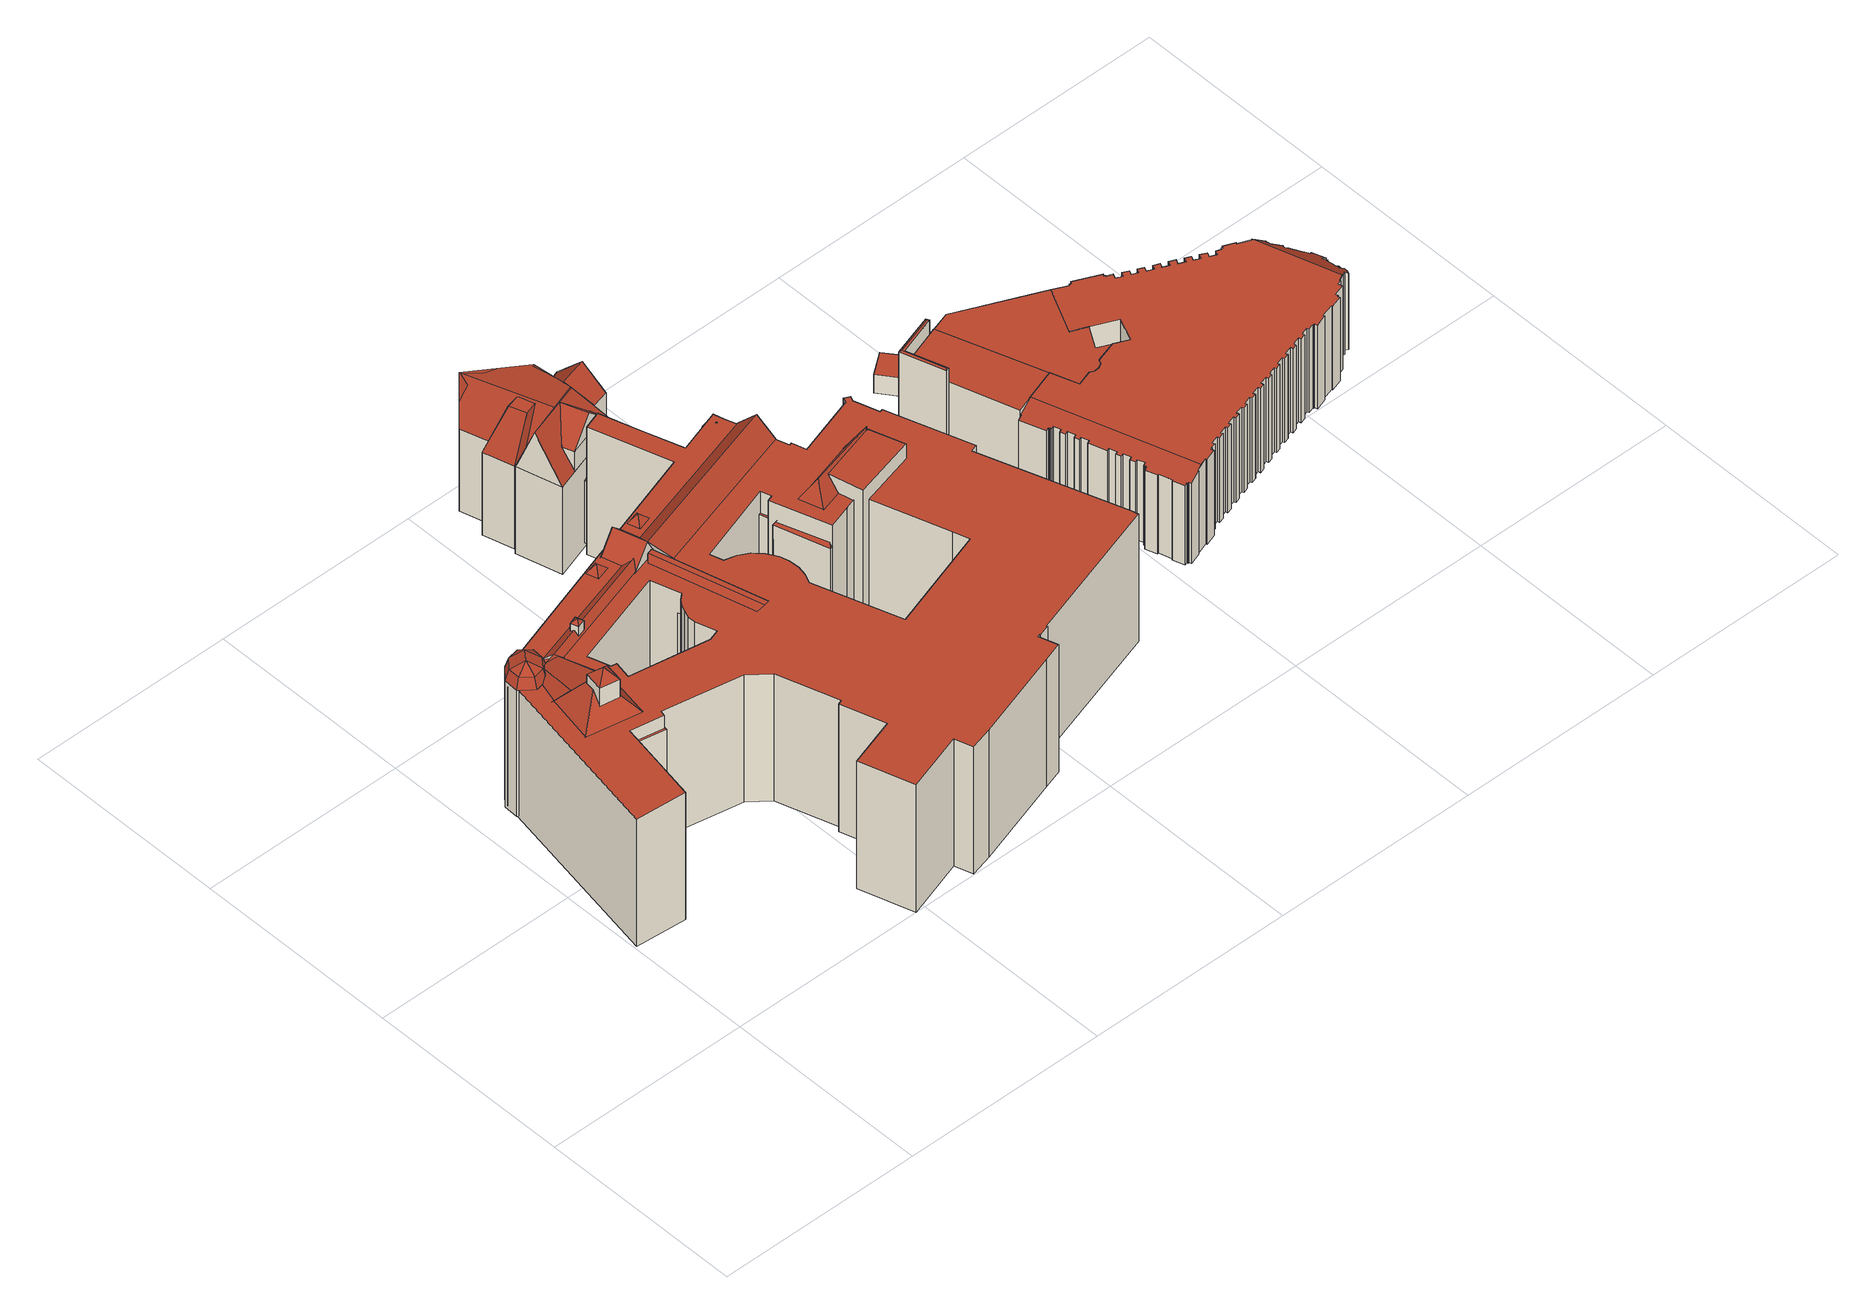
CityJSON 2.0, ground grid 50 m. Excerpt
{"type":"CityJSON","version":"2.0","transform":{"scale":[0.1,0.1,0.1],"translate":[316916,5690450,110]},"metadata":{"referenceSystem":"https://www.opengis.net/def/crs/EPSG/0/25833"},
"CityObjects":{
"building1":{"type":"Building","attributes":{"name":"Neues Rathaus","Gemeindeschluessel":14713000,"Dachneigung":44.1,"Dachorientierung":-106.35,"MittlereTraufHoehe":141.3,"QualitaetDacherkennung":100,"ObjektHoehe":39.41,"BodenHoehe":110.39,"Geometrietyp2DReferenz":"3000","AbsoluteHoehe":149.8,"Dachflaeche":938.77,"function":"31001_3012","roofType":"3100","measuredHeight":39.41,"storeysAboveGround":13},"children":["building1-1","building1-2","building1-3","building1-4","building1-5","building1-6","building1-7","building1-8","building1-9","building1-10","building1-11","building1-12","building1-13","building1-14","building1-15","building1-16"],"geometry":[{"type":"MultiSurface","lod":"2","boundaries":[[[0,1,2,3]],[[1,4,5,2]],[[6,0,3,7]],[[4,1,8]],[[0,6,9]],[[1,0,9,8]],[[6,4,8,9]],[[3,2,5,7]],[[7,5,4,6],[10,11,12,13]],[[10,13,12,11]]],"semantics":{"surfaces":[{"type":"WallSurface"},{"type":"RoofSurface"},{"type":"GroundSurface"},{"type":"ClosureSurface"}],"values":[0,0,0,0,0,1,1,2,0,3]}}]},
"building1-1":{"type":"BuildingPart","attributes":{"Dachneigung":57.99,"Dachorientierung":0,"MittlereTraufHoehe":147.94,"QualitaetDacherkennung":100,"BodenHoehe":147.94,"ObjektTeilHoehe":2.15,"Geometrietyp2DReferenz":"3000","AbsoluteHoehe":150.08,"Dachflaeche":53.9,"roofType":"3500","measuredHeight":2.15,"storeysAboveGround":1},"parents":["building1"],"geometry":[{"type":"MultiSurface","lod":"2","boundaries":[[[14,15,16]],[[15,17,16]],[[16,17,18]],[[16,18,19,20]],[[20,19,21]],[[20,21,22]],[[20,22,23]],[[16,20,23,14]],[[17,15,14,23,22,21,19,18]]],"semantics":{"surfaces":[{"type":"RoofSurface"},{"type":"ClosureSurface"}],"values":[0,0,0,0,0,0,0,0,1]}}]},
"building1-2":{"type":"BuildingPart","attributes":{"Dachneigung":42.32,"Dachorientierung":0,"MittlereTraufHoehe":153.38,"QualitaetDacherkennung":100,"BodenHoehe":148.54,"ObjektTeilHoehe":7.44,"Geometrietyp2DReferenz":"3000","AbsoluteHoehe":155.98,"Dachflaeche":33.67,"roofType":"3500","measuredHeight":7.44,"storeysAboveGround":2},"parents":["building1"],"geometry":[{"type":"MultiSurface","lod":"2","boundaries":[[[24,25,26,27]],[[25,28,29,26]],[[28,30,31,29]],[[30,24,27,31]],[[25,24,32]],[[28,25,32]],[[30,28,32]],[[24,30,32]],[[27,26,29,31]]],"semantics":{"surfaces":[{"type":"WallSurface"},{"type":"RoofSurface"},{"type":"GroundSurface"}],"values":[0,0,0,0,1,1,1,1,2]}}]},
"building1-3":{"type":"BuildingPart","attributes":{"Dachneigung":47.78,"Dachorientierung":0,"MittlereTraufHoehe":148.11,"QualitaetDacherkennung":100,"BodenHoehe":145.58,"ObjektTeilHoehe":3.43,"Geometrietyp2DReferenz":"3000","AbsoluteHoehe":149,"Dachflaeche":5.44,"roofType":"3500","measuredHeight":3.43,"storeysAboveGround":1},"parents":["building1"],"geometry":[{"type":"MultiSurface","lod":"2","boundaries":[[[33,34,35,36]],[[34,37,38,35]],[[37,39,40,38]],[[39,33,36,40]],[[34,33,41]],[[37,34,41]],[[39,37,41]],[[33,39,41]],[[36,35,38,40]]],"semantics":{"surfaces":[{"type":"WallSurface"},{"type":"RoofSurface"},{"type":"GroundSurface"}],"values":[0,0,0,0,1,1,1,1,2]}}]},
"building1-4":{"type":"BuildingPart","attributes":{"Dachneigung":37.83,"Dachorientierung":0,"MittlereTraufHoehe":144.06,"QualitaetDacherkennung":100,"BodenHoehe":110.39,"ObjektTeilHoehe":36.75,"Geometrietyp2DReferenz":"3000","AbsoluteHoehe":147.15,"Dachflaeche":42.41,"roofType":"3500","measuredHeight":36.75,"storeysAboveGround":12},"parents":["building1"],"geometry":[{"type":"MultiSurface","lod":"2","boundaries":[[[42,43,44,45]],[[43,46,47,44]],[[46,48,49,47]],[[48,42,45,49]],[[43,42,50]],[[46,43,50]],[[48,46,50]],[[42,48,50]],[[45,44,47,49]]],"semantics":{"surfaces":[{"type":"WallSurface"},{"type":"RoofSurface"},{"type":"GroundSurface"}],"values":[0,0,0,0,1,1,1,1,2]}}]},
"building1-5":{"type":"BuildingPart","attributes":{"Dachneigung":90,"Dachorientierung":0,"MittlereTraufHoehe":149.22,"QualitaetDacherkennung":100,"BodenHoehe":110.39,"ObjektTeilHoehe":38.82,"Geometrietyp2DReferenz":"3000","AbsoluteHoehe":149.22,"Dachflaeche":136.6,"roofType":"1000","measuredHeight":38.82,"storeysAboveGround":13},"parents":["building1"],"geometry":[{"type":"MultiSurface","lod":"2","boundaries":[[[51,52,53,54]],[[52,55,56,53]],[[55,57,58,56]],[[57,51,54,58]],[[57,55,52,51]],[[54,53,56,58]]],"semantics":{"surfaces":[{"type":"WallSurface"},{"type":"RoofSurface"},{"type":"GroundSurface"}],"values":[0,0,0,0,1,2]}}]},
"building1-6":{"type":"BuildingPart","attributes":{"Dachneigung":90,"Dachorientierung":0,"MittlereTraufHoehe":145.11,"QualitaetDacherkennung":100,"BodenHoehe":110.39,"ObjektTeilHoehe":37.54,"Geometrietyp2DReferenz":"3000","AbsoluteHoehe":147.94,"Dachflaeche":124.08,"roofType":"3500","measuredHeight":37.54,"storeysAboveGround":13},"parents":["building1"],"geometry":[{"type":"MultiSurface","lod":"2","boundaries":[[[59,60,61,62]],[[60,63,64,61]],[[63,65,66,64]],[[65,67,68,66]],[[67,69,70,68]],[[69,71,72,70]],[[71,73,74,72]],[[73,59,62,74]],[[22,67,65,23]],[[23,65,63,14]],[[14,63,60,15]],[[15,60,59,17]],[[17,59,73,18]],[[21,69,67,22]],[[19,71,69,21]],[[18,73,71,19]],[[62,61,64,66,68,70,72,74]],[[22,23,14,15,17,18,19,21]]],"semantics":{"surfaces":[{"type":"WallSurface"},{"type":"RoofSurface"},{"type":"GroundSurface"},{"type":"ClosureSurface"}],"values":[0,0,0,0,0,0,0,0,1,1,1,1,1,1,1,1,2,3]}}]},
"building1-7":{"type":"BuildingPart","attributes":{"Dachneigung":26.27,"Dachorientierung":0,"MittlereTraufHoehe":141.3,"QualitaetDacherkennung":100,"BodenHoehe":110.39,"ObjektTeilHoehe":35.35,"Geometrietyp2DReferenz":"3000","AbsoluteHoehe":145.74,"Dachflaeche":117.38,"roofType":"3500","measuredHeight":35.35,"storeysAboveGround":12},"parents":["building1"],"geometry":[{"type":"MultiSurface","lod":"2","boundaries":[[[75,76,62,77]],[[76,75,78]],[[79,76,78]],[[75,79,78]],[[77,62,80]],[[76,79,80,62]],[[79,75,77,80]]],"semantics":{"surfaces":[{"type":"WallSurface"},{"type":"RoofSurface"},{"type":"GroundSurface"},{"type":"ClosureSurface"}],"values":[0,1,1,1,2,3,3]}}]},
"building1-8":{"type":"BuildingPart","attributes":{"Dachneigung":90,"Dachorientierung":0,"MittlereTraufHoehe":139.41,"QualitaetDacherkennung":100,"BodenHoehe":110.51,"ObjektTeilHoehe":28.91,"Geometrietyp2DReferenz":"3000","AbsoluteHoehe":139.41,"Dachflaeche":73.77,"roofType":"1000","measuredHeight":28.91,"storeysAboveGround":10},"parents":["building1"],"geometry":[{"type":"MultiSurface","lod":"2","boundaries":[[[81,11,10,82]],[[12,83,84,13]],[[83,12,11,81]],[[82,10,13,84]],[[13,10,11,12]],[[83,81,82,84]]],"semantics":{"surfaces":[{"type":"WallSurface"},{"type":"RoofSurface"},{"type":"GroundSurface"},{"type":"ClosureSurface"}],"values":[0,0,1,2,3,3]}}]},
"building1-9":{"type":"BuildingPart","attributes":{"Dachneigung":33.18,"Dachorientierung":75.64,"MittlereTraufHoehe":139.41,"QualitaetDacherkennung":100,"BodenHoehe":110.39,"ObjektTeilHoehe":39.4,"Geometrietyp2DReferenz":"3000","AbsoluteHoehe":149.8,"Dachflaeche":495.11,"roofType":"5000","measuredHeight":39.4,"storeysAboveGround":13},"parents":["building1"],"geometry":[{"type":"MultiSurface","lod":"2","boundaries":[[[85,86,87,88]],[[86,89,90,87]],[[83,85,88,91,84]],[[89,86,92]],[[85,83,93]],[[86,85,93,92]],[[83,81,89,92,93]],[[88,87,90,91]],[[91,90,89,81,82,84]],[[83,84,82,81]]],"semantics":{"surfaces":[{"type":"WallSurface"},{"type":"RoofSurface"},{"type":"GroundSurface"},{"type":"ClosureSurface"}],"values":[0,0,0,1,0,1,1,2,0,3]}}]},
"building1-10":{"type":"BuildingPart","attributes":{"Dachneigung":51.52,"Dachorientierung":-107.02,"MittlereTraufHoehe":141.3,"QualitaetDacherkennung":100,"BodenHoehe":110.39,"ObjektTeilHoehe":36.41,"Geometrietyp2DReferenz":"3000","AbsoluteHoehe":146.8,"Dachflaeche":493.88,"roofType":"3100","measuredHeight":36.41,"storeysAboveGround":12},"parents":["building1"],"geometry":[{"type":"MultiSurface","lod":"2","boundaries":[[[76,94,95,62]],[[94,96,97,95]],[[96,79,80,97]],[[96,94,98]],[[76,79,99]],[[94,76,99,98]],[[79,96,98,99]],[[62,95,97,80]],[[79,76,62,80]]],"semantics":{"surfaces":[{"type":"WallSurface"},{"type":"RoofSurface"},{"type":"GroundSurface"},{"type":"ClosureSurface"}],"values":[0,0,0,0,0,1,1,2,3]}}]},
"building1-11":{"type":"BuildingPart","attributes":{"Dachneigung":51.98,"Dachorientierung":0,"MittlereTraufHoehe":143.22,"QualitaetDacherkennung":100,"BodenHoehe":110.39,"ObjektTeilHoehe":35.03,"Geometrietyp2DReferenz":"3000","AbsoluteHoehe":145.42,"Dachflaeche":31.9,"roofType":"3500","measuredHeight":35.03,"storeysAboveGround":12},"parents":["building1"],"geometry":[{"type":"MultiSurface","lod":"2","boundaries":[[[100,101,102,103]],[[101,104,105,102]],[[104,106,107,105]],[[106,108,109,107]],[[108,110,111,109]],[[110,112,113,111]],[[112,114,115,113]],[[114,116,117,115]],[[116,118,119,117]],[[118,120,121,119]],[[120,122,123,121]],[[122,124,125,123]],[[124,126,127,125]],[[126,128,129,127]],[[128,130,131,129]],[[130,132,133,131]],[[132,134,135,133]],[[134,100,103,135]],[[101,100,136]],[[104,101,136]],[[106,104,136]],[[108,106,136]],[[110,108,136]],[[112,110,136]],[[114,112,136]],[[116,114,136]],[[118,116,136]],[[120,118,136]],[[122,120,136]],[[124,122,136]],[[126,124,136]],[[128,126,136]],[[130,128,136]],[[132,130,136]],[[134,132,136]],[[100,134,136]],[[103,102,105,107,109,111,113,115,117,119,121,123,125,127,129,131,133,135]]],"semantics":{"surfaces":[{"type":"WallSurface"},{"type":"RoofSurface"},{"type":"GroundSurface"}],"values":[0,0,0,0,0,0,0,0,0,0,0,0,0,0,0,0,0,0,1,1,1,1,1,1,1,1,1,1,1,1,1,1,1,1,1,1,2]}}]},
"building1-12":{"type":"BuildingPart","attributes":{"Dachneigung":43.83,"Dachorientierung":-15.46,"MittlereTraufHoehe":144.2,"QualitaetDacherkennung":100,"BodenHoehe":110.39,"ObjektTeilHoehe":39.41,"Geometrietyp2DReferenz":"3000","AbsoluteHoehe":149.8,"Dachflaeche":127.1,"roofType":"3100","measuredHeight":39.41,"storeysAboveGround":13},"parents":["building1"],"geometry":[{"type":"MultiSurface","lod":"2","boundaries":[[[137,138,139,140]],[[138,141,142,139]],[[141,143,95,142]],[[143,137,140,95]],[[141,138,9]],[[137,143,144]],[[138,137,144,9]],[[143,141,9,144]],[[140,139,142,95]]],"semantics":{"surfaces":[{"type":"WallSurface"},{"type":"RoofSurface"},{"type":"GroundSurface"}],"values":[0,0,0,0,0,0,1,1,2]}}]},
"building1-13":{"type":"BuildingPart","attributes":{"Dachneigung":33.5,"Dachorientierung":165.26,"MittlereTraufHoehe":139.41,"QualitaetDacherkennung":100,"BodenHoehe":110.39,"ObjektTeilHoehe":36.41,"Geometrietyp2DReferenz":"3000","AbsoluteHoehe":146.8,"Dachflaeche":446.25,"roofType":"9999","measuredHeight":36.41,"storeysAboveGround":12},"parents":["building1"],"geometry":[{"type":"MultiSurface","lod":"2","boundaries":[[[145,146,97,147]],[[146,148,149,97]],[[148,150,151,149]],[[150,145,147,151]],[[146,145,152,153]],[[148,146,153,154]],[[150,148,154,155]],[[145,150,155,152]],[[154,153,152,155]],[[147,97,149,151]]],"semantics":{"surfaces":[{"type":"WallSurface"},{"type":"RoofSurface"},{"type":"GroundSurface"}],"values":[0,0,0,0,1,0,1,0,1,2]}}]},
"building1-14":{"type":"BuildingPart","attributes":{"Dachneigung":37.83,"Dachorientierung":0,"MittlereTraufHoehe":144.06,"QualitaetDacherkennung":100,"BodenHoehe":110.39,"ObjektTeilHoehe":36.75,"Geometrietyp2DReferenz":"3000","AbsoluteHoehe":147.15,"Dachflaeche":42.41,"roofType":"3500","measuredHeight":36.75,"storeysAboveGround":12},"parents":["building1"],"geometry":[{"type":"MultiSurface","lod":"2","boundaries":[[[156,157,158,159]],[[157,160,161,158]],[[160,162,163,161]],[[162,156,159,163]],[[157,156,164]],[[160,157,164]],[[162,160,164]],[[156,162,164]],[[159,158,161,163]]],"semantics":{"surfaces":[{"type":"WallSurface"},{"type":"RoofSurface"},{"type":"GroundSurface"}],"values":[0,0,0,0,1,1,1,1,2]}}]},
"building1-15":{"type":"BuildingPart","attributes":{"Dachneigung":43.02,"Dachorientierung":0,"MittlereTraufHoehe":141.55,"QualitaetDacherkennung":100,"BodenHoehe":110.39,"ObjektTeilHoehe":42.41,"Geometrietyp2DReferenz":"3000","AbsoluteHoehe":152.81,"Dachflaeche":556.67,"roofType":"3500","measuredHeight":42.41,"storeysAboveGround":14},"parents":["building1"],"geometry":[{"type":"MultiSurface","lod":"2","boundaries":[[[165,166,167,168,169]],[[170,171,172,173,174]],[[171,165,169,172]],[[166,165,175]],[[170,166,175]],[[171,170,175]],[[165,171,175]],[[169,168,173,172]],[[174,167,166,170]],[[174,173,168,167]]],"semantics":{"surfaces":[{"type":"WallSurface"},{"type":"RoofSurface"},{"type":"GroundSurface"},{"type":"ClosureSurface"}],"values":[0,0,0,1,1,1,1,2,0,3]}}]},
"building1-16":{"type":"BuildingPart","attributes":{"Dachneigung":-32.58,"Dachorientierung":-171.4,"MittlereTraufHoehe":141.3,"QualitaetDacherkennung":100,"BodenHoehe":110.39,"ObjektTeilHoehe":37.98,"Geometrietyp2DReferenz":"3000","AbsoluteHoehe":148.37,"Dachflaeche":367.14,"roofType":"9999","measuredHeight":37.98,"storeysAboveGround":13},"parents":["building1"],"geometry":[{"type":"MultiSurface","lod":"2","boundaries":[[[167,75,77,168]],[[79,174,173,80]],[[75,167,176,177]],[[79,75,177,99]],[[174,79,99,178]],[[167,174,178,176]],[[99,177,176,178]],[[168,77,80,173]],[[75,79,80,77]],[[168,173,174,167]]],"semantics":{"surfaces":[{"type":"WallSurface"},{"type":"RoofSurface"},{"type":"GroundSurface"},{"type":"ClosureSurface"}],"values":[0,0,1,1,1,1,1,2,3,3]}}]},
"building2":{"type":"Building","attributes":{"name":"Neues Rathaus","Dachtyp_tdc":"tdcPolyFlatRoof","Gemeindeschluessel":14713000,"Dachneigung":0,"QualitaetDacherkennung":2,"Geometrietyp2DReferenz":"3000","function":"31001_3012","roofType":"1000","measuredHeight":35.13},"geometry":[{"type":"MultiSurface","lod":"2","boundaries":[[[179,180,181,182]],[[180,183,184,181]],[[183,185,186,184]],[[185,187,188,186]],[[187,189,190,188]],[[189,191,192,190]],[[191,193,194,192]],[[193,195,196,194]],[[195,197,198,196]],[[197,199,200,198]],[[199,201,202,200]],[[201,203,204,202]],[[203,205,206,204]],[[205,207,208,206]],[[207,209,210,208]],[[209,211,212,210]],[[211,213,214,212]],[[213,215,216,214]],[[215,217,218,216]],[[217,219,220,218]],[[219,221,222,220]],[[221,223,224,222]],[[223,225,226,224]],[[225,227,228,226]],[[227,229,230,228]],[[229,231,232,230]],[[231,233,234,232]],[[233,235,236,234]],[[235,237,238,236]],[[237,239,240,238]],[[239,241,242,240]],[[241,243,244,242]],[[243,245,246,244]],[[245,247,248,246]],[[247,249,250,248]],[[251,252,253,254]],[[252,255,256,253]],[[255,257,258,256]],[[257,259,260,258]],[[259,261,262,260]],[[261,263,264,262]],[[263,265,266,264]],[[265,267,268,266]],[[269,270,271,272]],[[270,273,274,271]],[[273,275,276,274]],[[275,277,278,276]],[[277,279,280,278]],[[279,281,282,280]],[[281,283,284,282]],[[283,285,286,284]],[[285,287,288,286]],[[287,289,290,288]],[[289,291,292,290]],[[291,293,294,292]],[[293,295,296,294]],[[295,297,298,296]],[[297,299,300,298]],[[299,301,302,300]],[[301,303,304,302]],[[303,305,306,304]],[[305,269,272,306]],[[267,307,308,268]],[[307,309,310,308]],[[309,311,312,310]],[[311,313,314,312]],[[313,251,254,314]],[[249,315,316,250]],[[315,317,318,316]],[[317,319,320,318]],[[319,321,322,320]],[[321,323,324,322]],[[323,325,326,324]],[[325,327,328,326]],[[327,329,330,328]],[[329,331,332,330]],[[331,333,334,332]],[[333,335,336,334]],[[335,337,338,336]],[[337,179,182,338]],[[337,335,333,331,329,327,325,323,321,319,317,315,249,247,245,243,241,239,237,235,233,231,229,227,225,223,221,219,217,215,213,211,209,207,205,203,201,199,197,195,193,191,189,187,185,183,180,179],[269,305,303,301,299,297,295,293,291,289,287,285,283,281,279,277,275,273,270],[251,313,311,309,307,267,265,263,261,259,257,255,252]],[[182,181,184,186,188,190,192,194,196,198,200,202,204,206,208,210,212,214,216,218,220,222,224,226,228,230,232,234,236,238,240,242,244,246,248,250,316,318,320,322,324,326,328,330,332,334,336,338],[272,271,274,276,278,280,282,284,286,288,290,292,294,296,298,300,302,304,306],[254,253,256,258,260,262,264,266,268,308,310,312,314]]],"semantics":{"surfaces":[{"type":"WallSurface"},{"type":"RoofSurface"},{"type":"GroundSurface"}],"values":[0,0,0,0,0,0,0,0,0,0,0,0,0,0,0,0,0,0,0,0,0,0,0,0,0,0,0,0,0,0,0,0,0,0,0,0,0,0,0,0,0,0,0,0,0,0,0,0,0,0,0,0,0,0,0,0,0,0,0,0,0,0,0,0,0,0,0,0,0,0,0,0,0,0,0,0,0,0,0,0,1,2]}}]},
"building3":{"type":"Building","attributes":{"name":"Bürgeramt-Stadthaus","Gemeindeschluessel":14713000,"Dachneigung":29.96,"Dachorientierung":-108.58,"MittlereTraufHoehe":135.32,"QualitaetDacherkennung":100,"ObjektHoehe":35.52,"BodenHoehe":111.32,"Geometrietyp2DReferenz":"3000","AbsoluteHoehe":146.84,"Dachflaeche":529.24,"function":"31001_3012","roofType":"5000","measuredHeight":35.52,"storeysAboveGround":12},"children":["building3-1","building3-2","building3-3","building3-4"],"geometry":[{"type":"MultiSurface","lod":"2","boundaries":[[[339,340,341,342,343]],[[340,344,345,341]],[[344,346,347,348,345]],[[340,339,349]],[[346,344,350]],[[339,351,346,350,349]],[[344,340,349,350]],[[348,342,341,345]],[[342,348,347,352,353,343]],[[346,351,353,352,347]],[[339,343,353,351]]],"semantics":{"surfaces":[{"type":"WallSurface"},{"type":"RoofSurface"},{"type":"GroundSurface"},{"type":"ClosureSurface"}],"values":[0,0,0,1,0,1,1,2,0,3,3]}}]},
"building3-1":{"type":"BuildingPart","attributes":{"Dachneigung":23.42,"Dachorientierung":-103.7,"MittlereTraufHoehe":135.32,"QualitaetDacherkennung":100,"BodenHoehe":112.46,"ObjektTeilHoehe":33.51,"Geometrietyp2DReferenz":"3000","AbsoluteHoehe":145.97,"Dachflaeche":224.34,"roofType":"9999","measuredHeight":33.51,"storeysAboveGround":11},"parents":["building3"],"geometry":[{"type":"MultiSurface","lod":"2","boundaries":[[[354,355,356,357,358]],[[359,354,358,360]],[[355,354,361,362]],[[351,355,362,363]],[[359,346,351,363,364]],[[354,359,364,361]],[[363,362,361,364]],[[358,357,352,347,360]],[[352,357,356,353]],[[353,356,355,351]],[[360,347,346,359]],[[351,346,347,352,353]]],"semantics":{"surfaces":[{"type":"WallSurface"},{"type":"RoofSurface"},{"type":"GroundSurface"},{"type":"ClosureSurface"}],"values":[0,0,1,1,1,1,1,2,0,3,0,3]}}]},
"building3-2":{"type":"BuildingPart","attributes":{"Dachneigung":43.9,"Dachorientierung":-104.75,"MittlereTraufHoehe":140.83,"QualitaetDacherkennung":100,"BodenHoehe":113.51,"ObjektTeilHoehe":33.32,"Geometrietyp2DReferenz":"3000","AbsoluteHoehe":146.84,"Dachflaeche":92.05,"roofType":"3100","measuredHeight":33.32,"storeysAboveGround":11},"parents":["building3"],"geometry":[{"type":"MultiSurface","lod":"2","boundaries":[[[365,366,367,368]],[[366,369,370,367]],[[369,371,372,370]],[[371,365,368,372]],[[369,366,373]],[[365,371,374]],[[366,365,374,373]],[[371,369,373,374]],[[368,367,370,372]]],"semantics":{"surfaces":[{"type":"WallSurface"},{"type":"RoofSurface"},{"type":"GroundSurface"}],"values":[0,0,0,0,0,0,1,1,2]}}]},
"building3-3":{"type":"BuildingPart","attributes":{"Dachneigung":44.62,"Dachorientierung":-18.98,"MittlereTraufHoehe":140.83,"QualitaetDacherkennung":100,"BodenHoehe":111.46,"ObjektTeilHoehe":35.37,"Geometrietyp2DReferenz":"3000","AbsoluteHoehe":146.84,"Dachflaeche":81.27,"roofType":"3100","measuredHeight":35.37,"storeysAboveGround":12},"parents":["building3"],"geometry":[{"type":"MultiSurface","lod":"2","boundaries":[[[375,376,377,378]],[[376,379,380,377]],[[379,381,382,380]],[[381,375,378,382]],[[379,376,383]],[[375,381,384]],[[376,375,384,383]],[[381,379,383,384]],[[378,377,380,382]]],"semantics":{"surfaces":[{"type":"WallSurface"},{"type":"RoofSurface"},{"type":"GroundSurface"}],"values":[0,0,0,0,0,0,1,1,2]}}]},
"building3-4":{"type":"BuildingPart","attributes":{"Dachneigung":22.14,"Dachorientierung":-55.91,"MittlereTraufHoehe":135.32,"QualitaetDacherkennung":100,"BodenHoehe":112.56,"ObjektTeilHoehe":34.28,"Geometrietyp2DReferenz":"3000","AbsoluteHoehe":146.84,"Dachflaeche":785.9,"roofType":"9999","measuredHeight":34.28,"storeysAboveGround":11},"parents":["building3"],"geometry":[{"type":"MultiSurface","lod":"2","boundaries":[[[385,386,387,388]],[[386,339,343,387]],[[386,385,389,390]],[[339,386,390,349]],[[351,339,349,391]],[[385,355,351,391,389]],[[349,390,389,391]],[[388,387,343,353,356]],[[339,351,353,343]],[[388,356,355,385]],[[351,355,356,353]]],"semantics":{"surfaces":[{"type":"WallSurface"},{"type":"RoofSurface"},{"type":"GroundSurface"},{"type":"ClosureSurface"}],"values":[0,0,1,1,1,1,1,2,3,0,3]}}]},
"building4":{"type":"Building","attributes":{"Gemeindeschluessel":14713000,"Dachneigung":73.03,"Dachorientierung":-17.87,"MittlereTraufHoehe":129.91,"QualitaetDacherkennung":100,"ObjektHoehe":18.08,"BodenHoehe":112.82,"Geometrietyp2DReferenz":"3000","AbsoluteHoehe":130.9,"Dachflaeche":149.49,"function":"31001_3012","roofType":"3100","measuredHeight":18.08,"storeysAboveGround":6},"geometry":[{"type":"MultiSurface","lod":"2","boundaries":[[[392,393,394,395]],[[393,396,397,394]],[[396,398,399,397]],[[398,392,395,399]],[[396,393,400]],[[392,398,401]],[[393,392,401,400]],[[398,396,400,401]],[[395,394,397,399]]],"semantics":{"surfaces":[{"type":"WallSurface"},{"type":"RoofSurface"},{"type":"GroundSurface"}],"values":[0,0,0,0,0,0,1,1,2]}}]},
"building5":{"type":"Building","attributes":{"name":"Neues Rathaus","Dachtyp_tdc":"tdcPolyFlatRoof","Gemeindeschluessel":14713000,"Dachneigung":0,"QualitaetDacherkennung":43,"Geometrietyp2DReferenz":"3000","function":"31001_3012","roofType":"1000","measuredHeight":4.99},"geometry":[{"type":"MultiSurface","lod":"2","boundaries":[[[402,403,404,405]],[[403,406,407,404]],[[406,408,409,407]],[[408,410,411,409]],[[410,412,413,411]],[[412,402,405,413]],[[412,410,408,406,403,402]],[[405,404,407,409,411,413]]],"semantics":{"surfaces":[{"type":"WallSurface"},{"type":"RoofSurface"},{"type":"GroundSurface"}],"values":[0,0,0,0,0,0,1,2]}}]},
"building6":{"type":"Building","attributes":{"Gemeindeschluessel":14713000,"Geometrietyp2DReferenz":"3000","function":"31001_2000","roofType":"9999"},"children":["building6-1","building6-2","building6-3","building6-4"]},
"building6-1":{"type":"BuildingPart","attributes":{"Dachtyp_tdc":"tdcPolyFlatRoof","Dachneigung":0,"QualitaetDacherkennung":46,"Geometrietyp2DReferenz":"3000","roofType":"1000","measuredHeight":10.8},"parents":["building6"],"geometry":[{"type":"MultiSurface","lod":"2","boundaries":[[[414,415,416,417]],[[415,418,419,416]],[[418,420,421,419]],[[422,420,418,415,414]],[[417,416,419,421,423]],[[423,421,420,422]],[[417,423,422,414]]],"semantics":{"surfaces":[{"type":"WallSurface"},{"type":"RoofSurface"},{"type":"GroundSurface"},{"type":"ClosureSurface"}],"values":[0,0,0,1,2,3,3]}}]},
"building6-2":{"type":"BuildingPart","attributes":{"Dachtyp_tdc":"tdcFreeFormRoof","Dachneigung":16.12,"QualitaetDacherkennung":27,"Geometrietyp2DReferenz":"3000","roofType":"5000","measuredHeight":28.09},"parents":["building6"],"geometry":[{"type":"MultiSurface","lod":"2","boundaries":[[[424,425,426,427,428]],[[425,429,430,426]],[[429,431,432,430]],[[431,433,434,435,432]],[[436,437,438,433]],[[436,433,431]],[[437,436,431,429]],[[439,437,429,425]],[[439,425,424]],[[437,439,424,438]],[[427,426,430,432,435,440]],[[441,434,433,438]],[[441,440,435,434]],[[428,441,438,424]],[[428,427,440,441]]],"semantics":{"surfaces":[{"type":"WallSurface"},{"type":"RoofSurface"},{"type":"GroundSurface"},{"type":"ClosureSurface"}],"values":[0,0,0,0,1,1,1,1,1,1,2,0,3,0,3]}}]},
"building6-3":{"type":"BuildingPart","attributes":{"Dachtyp_tdc":"tdcPolyFlatRoof","Dachneigung":0,"QualitaetDacherkennung":34,"Geometrietyp2DReferenz":"3000","roofType":"1000","measuredHeight":23.95},"parents":["building6"],"geometry":[{"type":"MultiSurface","lod":"2","boundaries":[[[442,443,444,445]],[[443,446,447,444]],[[446,448,449,447]],[[448,450,414,417,449]],[[451,452,453,421,420]],[[452,454,455,453]],[[454,456,457,455]],[[456,458,459,457]],[[458,460,461,459]],[[460,462,463,461]],[[462,464,465,463]],[[464,462,460,458,456,454,452,451,466,450,448,446,443,442]],[[445,444,447,449,417,423,421,453,455,457,459,461,463,465]],[[422,414,450,466]],[[422,423,417,414]],[[420,422,466,451]],[[420,421,423,422]],[[445,465,464,442]]],"semantics":{"surfaces":[{"type":"WallSurface"},{"type":"RoofSurface"},{"type":"GroundSurface"},{"type":"ClosureSurface"}],"values":[0,0,0,0,0,0,0,0,0,0,0,1,2,0,3,0,3,3]}}]},
"building6-4":{"type":"BuildingPart","attributes":{"Dachtyp_tdc":"tdcPolyFlatRoof","Dachneigung":0,"QualitaetDacherkennung":46,"Geometrietyp2DReferenz":"3000","roofType":"1000","measuredHeight":23.99},"parents":["building6"],"geometry":[{"type":"MultiSurface","lod":"2","boundaries":[[[467,468,469,465,464]],[[468,428,427,469]],[[434,470,442,445,435]],[[470,434,441,428,468,467]],[[465,469,427,440,435,445]],[[440,427,428,441]],[[435,440,441,434]],[[464,442,470,467]],[[464,465,445,442]]],"semantics":{"surfaces":[{"type":"WallSurface"},{"type":"RoofSurface"},{"type":"GroundSurface"},{"type":"ClosureSurface"}],"values":[0,0,0,1,2,3,3,0,3]}}]},
"building7":{"type":"Building","attributes":{"Dachtyp_tdc":"tdcPolyFlatRoof","Gemeindeschluessel":14713000,"Dachneigung":0,"QualitaetDacherkennung":45,"Geometrietyp2DReferenz":"3000","function":"31001_9998","roofType":"1000","measuredHeight":5.03},"geometry":[{"type":"MultiSurface","lod":"2","boundaries":[[[471,472,473,474]],[[472,475,476,473]],[[475,477,478,476]],[[477,471,474,478]],[[477,475,472,471]],[[474,473,476,478]]],"semantics":{"surfaces":[{"type":"WallSurface"},{"type":"RoofSurface"},{"type":"GroundSurface"}],"values":[0,0,0,0,1,2]}}]},
"building8":{"type":"Building","attributes":{"Dachtyp_tdc":"tdcFreeFormRoof","Gemeindeschluessel":14713000,"Dachneigung":0.521,"QualitaetDacherkennung":25,"Geometrietyp2DReferenz":"3000","function":"31001_2000","roofType":"5000","measuredHeight":23.53},"geometry":[{"type":"MultiSurface","lod":"2","boundaries":[[[479,480,481,482]],[[480,483,484,481]],[[483,485,486,484]],[[485,487,488,486]],[[487,489,490,488]],[[489,491,492,490]],[[491,493,494,492]],[[493,495,496,494]],[[495,497,498,496]],[[497,499,500,498]],[[499,501,502,500]],[[501,503,504,502]],[[503,505,506,504]],[[505,507,508,506]],[[507,509,510,508]],[[509,511,512,510]],[[511,513,514,512]],[[513,515,516,514]],[[515,517,518,516]],[[517,519,520,518]],[[519,521,522,520]],[[521,523,524,522]],[[523,525,526,524]],[[525,527,528,526]],[[527,529,530,528]],[[529,531,532,530]],[[531,533,534,532]],[[533,535,536,534]],[[535,537,538,536]],[[537,539,540,538]],[[539,541,542,540]],[[541,543,544,542]],[[543,545,546,544]],[[545,547,548,546]],[[547,549,550,548]],[[549,551,552,550]],[[551,553,554,552]],[[553,555,556,554]],[[555,557,558,556]],[[557,559,560,558]],[[559,561,562,560]],[[561,563,564,562]],[[563,565,566,564]],[[565,567,568,566]],[[567,569,570,568]],[[569,571,572,570]],[[571,573,574,572]],[[573,575,576,574]],[[575,577,578,576]],[[577,579,580,578]],[[579,581,582,580]],[[581,583,584,582]],[[583,585,586,584]],[[585,587,588,586]],[[587,589,590,588]],[[589,591,592,590]],[[591,593,594,592]],[[593,595,596,594]],[[595,597,598,596]],[[597,599,600,598]],[[599,601,602,600]],[[601,603,604,602]],[[603,605,606,604]],[[605,607,608,606]],[[607,609,610,608]],[[609,611,612,610]],[[611,613,614,612]],[[613,615,616,614]],[[615,617,618,616]],[[617,619,620,618]],[[619,621,622,620]],[[621,623,624,622]],[[623,625,626,624]],[[625,627,628,626]],[[627,629,630,628]],[[629,631,632,630]],[[631,633,634,632]],[[633,635,636,634]],[[635,637,638,636]],[[637,639,640,638]],[[639,641,642,640]],[[641,643,644,642]],[[643,645,646,644]],[[645,647,648,646]],[[647,649,650,648]],[[649,651,652,650]],[[651,653,654,652]],[[653,655,656,654]],[[655,657,658,656]],[[657,659,660,658]],[[659,661,662,660]],[[661,446,663,662]],[[446,664,665,663]],[[664,666,667,665]],[[666,668,669,667]],[[668,670,671,669]],[[670,672,673,671]],[[672,674,675,673]],[[674,676,677,675]],[[676,678,679,677]],[[678,680,681,679]],[[680,682,683,681]],[[682,684,685,683]],[[684,686,687,685]],[[686,688,689,687]],[[688,690,691,689]],[[690,692,693,691]],[[692,694,695,693]],[[694,696,697,695]],[[696,698,699,697]],[[698,700,701,699]],[[700,702,703,701]],[[702,704,705,703]],[[704,706,707,705]],[[706,708,709,707]],[[708,710,711,709]],[[710,712,713,711]],[[712,714,715,713]],[[714,716,717,715]],[[716,718,719,717]],[[718,720,721,719]],[[720,722,723,721]],[[722,724,725,723]],[[724,726,727,725]],[[726,728,729,727]],[[728,730,731,729]],[[730,732,733,731]],[[732,734,735,733]],[[734,736,737,735]],[[736,738,739,737]],[[738,740,741,739]],[[740,742,743,741]],[[742,744,745,743]],[[744,746,747,745]],[[746,748,749,747]],[[748,750,751,749]],[[750,752,753,751]],[[752,754,755,753]],[[754,756,757,755]],[[756,758,759,757]],[[758,760,761,759]],[[760,762,763,761]],[[762,764,765,763]],[[764,766,767,765]],[[766,768,769,767]],[[768,770,771,769]],[[770,772,773,771]],[[772,774,775,773]],[[774,776,777,775]],[[776,778,779,777]],[[778,780,781,779]],[[780,782,783,781]],[[782,784,785,783]],[[784,786,787,785]],[[786,788,789,787]],[[788,790,791,789]],[[790,792,793,791]],[[792,794,795,793]],[[794,796,797,795]],[[796,798,799,797]],[[798,800,801,799]],[[800,802,803,801]],[[802,804,805,803]],[[804,806,807,805]],[[804,802,800,798,796,794,792,790,788,786,784,782,780,778,776,774,772,770,768,766,764,762,760,758,756,754,752,808,809,810,811,812,806]],[[633,631,629,627,625,623,621,619,617,615,613,611,609,607,605,603,601,599,597,595,593,591,589,587,585,583,581,579,577,575,573,571,569,567,565,563,561,559,557,555,553,551,549,813,814,639,637,635]],[[815,816,817,818,819,820,821,809,808,750,748,746,744,742,740,738,736,734,732,730,728,726,724,722,720,718,716,714,712,710,708,706,704,702,700,698,696,694,692,690,688,686,684,682,680,678,676,674,672,670,668,666,664,446,661,659,657,655,653,651,649,647,645,643,641,814,813,547,545,543,541,539,537,535,533,531,529,527,525,523,521,519,517,515,513,511,509,507,505,503,501,499,497,495,493,491,489,487,485,483,480,479,822,823,824,825,826,827,828,829,830,831,832,833,834,835,836,837,838,839,840,841,842,843,844,845,846,847,848,849]],[[549,547,813]],[[821,810,809]],[[641,639,814]],[[752,750,808]],[[807,850,851,852,853,854,855,856,857,858,859,860,861,862,863,864,865,866,867,868,869,870,871,872,873,874,875,876,877,878,879,880,881,882,883,884,885,886,887,482,481,484,486,488,490,492,494,496,498,500,502,504,506,508,510,512,514,516,518,520,522,524,526,528,530,532,534,536,538,540,542,544,546,548,550,552,554,556,558,560,562,564,566,568,570,572,574,576,578,580,582,584,586,588,590,592,594,596,598,600,602,604,606,608,610,612,614,616,618,620,622,624,626,628,630,632,634,636,638,640,642,644,646,648,650,652,654,656,658,660,662,663,665,667,669,671,673,675,677,679,681,683,685,687,689,691,693,695,697,699,701,703,705,707,709,711,713,715,717,719,721,723,725,727,729,731,733,735,737,739,741,743,745,747,749,751,753,755,757,759,761,763,765,767,769,771,773,775,777,779,781,783,785,787,789,791,793,795,797,799,801,803,805]],[[806,812,850,807]],[[812,811,851,850]],[[811,810,852,851]],[[810,821,853,852]],[[821,820,854,853]],[[820,819,855,854]],[[819,818,856,855]],[[818,817,857,856]],[[817,816,858,857]],[[816,815,859,858]],[[815,849,860,859]],[[849,848,861,860]],[[848,847,862,861]],[[847,846,863,862]],[[846,845,864,863]],[[845,844,865,864]],[[844,843,866,865]],[[843,842,867,866]],[[842,841,868,867]],[[841,840,869,868]],[[840,839,870,869]],[[839,838,871,870]],[[838,837,872,871]],[[837,836,873,872]],[[836,835,874,873]],[[835,834,875,874]],[[834,833,876,875]],[[833,832,877,876]],[[832,831,878,877]],[[831,830,879,878]],[[830,829,880,879]],[[829,828,881,880]],[[828,827,882,881]],[[827,826,883,882]],[[826,825,884,883]],[[825,824,885,884]],[[824,823,886,885]],[[823,822,887,886]],[[822,479,482,887]]],"semantics":{"surfaces":[{"type":"WallSurface"},{"type":"RoofSurface"},{"type":"GroundSurface"}],"values":[0,0,0,0,0,0,0,0,0,0,0,0,0,0,0,0,0,0,0,0,0,0,0,0,0,0,0,0,0,0,0,0,0,0,0,0,0,0,0,0,0,0,0,0,0,0,0,0,0,0,0,0,0,0,0,0,0,0,0,0,0,0,0,0,0,0,0,0,0,0,0,0,0,0,0,0,0,0,0,0,0,0,0,0,0,0,0,0,0,0,0,0,0,0,0,0,0,0,0,0,0,0,0,0,0,0,0,0,0,0,0,0,0,0,0,0,0,0,0,0,0,0,0,0,0,0,0,0,0,0,0,0,0,0,0,0,0,0,0,0,0,0,0,0,0,0,0,0,0,0,0,0,0,0,0,0,0,0,0,0,0,0,0,0,1,1,1,0,0,0,0,2,0,0,0,0,0,0,0,0,0,0,0,0,0,0,0,0,0,0,0,0,0,0,0,0,0,0,0,0,0,0,0,0,0,0,0,0,0,0,0]}}]}
},
"vertices":[
[546,924,313],[906,1029,313],[906,1029,4],[546,924,4],[952,871,313],[952,871,4],[596,768,313],[596,768,4],[929,950,398],[525,832,398],[809,830,5],[809,830,294],[948,870,294],[948,870,5],
[164,749,379],[166,778,379],[138,772,401],[142,798,379],[114,793,379],[93,769,379],[119,749,401],[92,740,379],[116,719,379],[144,725,379],
[157,613,434],[204,604,434],[204,604,385],[157,613,385],[196,558,434],[196,558,385],[149,566,434],[149,566,385],[177,585,460],
[274,762,381],[268,780,381],[268,780,356],[274,762,356],[288,787,381],[288,787,356],[294,768,381],[294,768,356],[281,774,390],
[550,938,341],[605,954,341],[605,954,4],[550,938,4],[619,908,341],[619,908,4],[564,892,341],[564,892,4],[585,923,371],
[1093,692,392],[941,653,392],[941,653,4],[1093,692,4],[921,740,392],[921,740,4],[1065,777,392],[1065,777,4],
[145,809,351],[176,783,351],[176,783,4],[145,809,4],[174,747,351],[174,747,4],[147,716,351],[147,716,4],[113,709,351],[113,709,4],[82,735,351],[82,735,4],[84,771,351],[84,771,4],[111,801,351],[111,801,4],
[94,725,313],[145,809,313],[94,725,4],[182,744,357],[259,720,313],[259,720,4],
[823,781,294],[823,781,5],[964,823,294],[964,823,5],
[1002,696,294],[850,650,294],[850,650,4],[1002,696,4],[812,777,294],[812,777,4],[964,823,4],[894,733,398],[1065,777,398],
[452,896,313],[452,896,4],[488,788,313],[488,788,4],[513,845,368],[194,748,368],
[914,1012,332],[909,1004,332],[909,1004,4],[914,1012,4],[901,997,332],[901,997,4],[892,994,332],[892,994,4],[882,994,332],[882,994,4],[873,997,332],[873,997,4],[865,1004,332],[865,1004,4],[860,1012,332],[860,1012,4],[858,1022,332],[858,1022,4],[860,1032,332],[860,1032,4],[865,1040,332],[865,1040,4],[873,1047,332],[873,1047,4],[882,1050,332],[882,1050,4],[892,1050,332],[892,1050,4],[901,1047,332],[901,1047,4],[909,1040,332],[909,1040,4],[914,1032,332],[914,1032,4],[915,1022,332],[915,1022,4],[887,1022,354],
[554,926,342],[577,847,342],[577,847,4],[554,926,4],[473,817,342],[473,817,4],[452,896,342],[503,911,398],
[534,606,294],[488,788,294],[534,606,4],[594,818,294],[594,818,4],[641,634,294],[641,634,4],[595,567,368],[525,832,368],[538,835,368],[608,570,368],
[394,890,341],[448,906,341],[448,906,4],[394,890,4],[463,861,341],[463,861,4],[408,845,341],[408,845,4],[428,875,371],
[53,518,315],[88,694,315],[88,694,313],[88,694,4],[53,518,4],[282,658,315],[250,481,315],[250,481,4],[282,658,4],[282,658,313],[170,602,428],
[138,639,384],[153,736,368],[230,632,368],
[761,1110,353],[793,1010,353],[793,1010,2],[761,1110,2],[898,1043,353],[898,1043,2],[905,1018,353],[905,1018,2],[917,982,353],[917,982,2],[950,876,353],[950,876,2],[956,878,353],[956,878,2],[966,844,353],[966,844,2],[1113,889,353],[1113,889,2],[1117,901,353],[1117,901,2],[1131,894,353],[1131,894,2],[1126,883,353],[1126,883,2],[1145,823,353],[1145,823,2],[1152,825,353],[1152,825,2],[1219,624,353],[1219,624,2],[1202,618,353],[1202,618,2],[1317,281,353],[1317,281,2],[1321,263,353],[1321,263,2],[973,155,353],[973,155,2],[973,152,353],[973,152,2],[947,145,353],[947,145,2],[946,147,353],[946,147,2],[940,145,353],[940,145,2],[954,100,353],[954,100,2],[908,86,353],[908,86,2],[689,17,353],[689,17,2],[634,3,353],[634,3,2],[620,46,353],[620,46,2],[477,1,353],[477,1,2],[437,131,353],[437,131,2],[554,167,353],[554,167,2],[521,273,353],[521,273,2],[532,277,353],[532,277,2],[486,422,353],[486,422,2],[441,461,353],[441,461,2],[250,497,353],[250,497,2],[270,614,353],[461,580,353],[461,580,2],[270,614,2],[486,588,353],[486,588,2],[471,637,353],[471,637,2],[470,655,353],[470,655,2],[476,672,353],[476,672,2],[484,688,353],[484,688,2],[494,702,353],[494,702,2],[507,713,353],[507,713,2],[623,757,353],[632,726,353],[632,726,2],[623,757,2],[660,719,353],[660,719,2],[685,705,353],[685,705,2],[705,684,353],[705,684,2],[720,659,353],[720,659,2],[726,636,353],[726,636,2],[727,611,353],[727,611,2],[723,587,353],[723,587,2],[713,565,353],[713,565,2],[781,359,353],[781,359,2],[1029,438,353],[1029,438,2],[1017,476,353],[1017,476,2],[952,681,353],[952,681,2],[912,668,353],[912,668,2],[856,651,353],[856,651,2],[812,790,353],[812,790,2],[825,794,353],[825,794,2],[817,819,353],[817,819,2],[486,783,353],[486,783,2],[249,710,353],[249,710,2],[265,658,353],[265,658,2],[278,656,353],[278,656,2],[247,484,353],[247,484,2],[167,499,353],[167,499,2],[147,390,353],[147,390,2],[129,296,353],[129,296,2],[7,306,353],[7,306,2],[85,735,353],[85,735,2],[91,771,353],[91,771,2],[113,794,353],[113,794,2],[152,806,353],[152,806,2],[750,996,353],[750,996,2],[690,1186,353],[690,1186,2],[733,1200,353],[733,1200,2],
[782,1336,253],[810,1233,253],[810,1233,13],[782,1336,13],[782,1336,26],[609,1168,253],[609,1168,13],[581,1276,253],[581,1276,25],[581,1276,13],[734,1279,368],[593,1232,368],[614,1286,253],[614,1286,25],[614,1286,26],
[560,1350,253],[592,1359,253],[592,1359,26],[592,1359,25],[560,1350,25],[580,1276,253],[580,1276,25],[612,1330,360],[646,1338,360],[658,1300,360],[626,1290,360],
[742,1360,308],[784,1374,308],[784,1374,35],[742,1360,35],[815,1264,308],[815,1264,35],[775,1254,308],[775,1254,35],[800,1317,368],[733,1299,368],
[757,1249,308],[766,1219,308],[766,1219,15],[757,1249,15],[656,1184,308],[656,1184,15],[647,1213,308],[647,1213,15],[711,1201,368],[689,1264,368],
[572,1429,253],[757,1423,253],[757,1423,26],[572,1429,26],[606,1466,360],[729,1382,360],[671,1258,368],
[752,1215,199],[821,1004,199],[821,1004,28],[752,1215,28],[758,986,199],[758,986,28],[691,1195,199],[691,1195,28],[789,995,209],[722,1205,209],
[977,463,54],[934,598,54],[934,598,4],[977,463,4],[912,668,54],[912,668,4],[952,681,54],[952,681,4],[1017,476,54],[1017,476,4],[981,465,54],[981,465,4],
[1665,777,144],[1724,750,144],[1724,750,36],[1665,777,36],[1700,694,144],[1700,694,36],[1666,709,144],[1666,709,36],[1633,724,144],[1633,724,36],
[1354,850,315],[1346,847,315],[1346,847,36],[1354,850,36],[1354,850,276],[1313,950,315],[1313,950,36],[1416,983,315],[1416,983,36],[1419,975,315],[1419,975,276],[1419,975,36],[1413,977,317],[1319,947,317],[1325,944,315],[1349,853,317],[1325,944,36],[1325,944,276],
[1435,980,275],[1482,995,275],[1482,995,36],[1435,980,36],[1681,905,275],[1681,905,36],[1627,793,275],[1627,793,36],[1665,777,275],[1666,709,275],[1615,693,275],[1615,693,36],[1609,683,275],[1609,683,36],[1599,677,275],[1599,677,36],[1587,676,275],[1587,676,36],[1577,681,275],[1577,681,36],[1540,669,275],[1540,669,36],[1518,733,275],[1518,733,36],[1633,724,275],
[1518,733,276],[1403,695,276],[1403,695,36],[1435,980,276],
[1392,1108,88],[1443,1146,88],[1443,1146,37],[1392,1108,37],[1486,1089,88],[1486,1089,37],[1435,1051,88],[1435,1051,37],
[1837,431,275],[1825,427,276],[1825,427,43],[1837,431,43],[1823,433,276],[1823,433,43],[1805,427,276],[1805,427,43],[1806,421,276],[1806,421,43],[1794,417,276],[1794,417,43],[1792,423,276],[1792,423,43],[1774,417,276],[1774,417,43],[1775,412,276],[1775,412,43],[1763,408,276],[1763,408,43],[1761,413,276],[1761,413,43],[1743,407,276],[1743,407,43],[1744,402,276],[1744,402,43],[1732,398,276],[1732,398,43],[1730,403,276],[1730,403,43],[1712,398,277],[1712,398,43],[1713,392,277],[1713,392,43],[1701,388,277],[1701,388,43],[1699,393,277],[1699,393,43],[1680,388,277],[1680,388,43],[1682,382,277],[1682,382,43],[1669,378,277],[1669,378,43],[1668,384,277],[1668,384,43],[1650,378,277],[1650,378,43],[1652,373,277],[1652,373,43],[1638,369,277],[1638,369,43],[1637,374,277],[1637,374,43],[1618,369,277],[1618,369,43],[1620,362,277],[1620,362,43],[1607,359,278],[1607,359,43],[1607,357,278],[1607,357,43],[1604,356,278],[1604,356,43],[1606,350,278],[1606,350,43],[1578,340,278],[1578,340,43],[1577,343,278],[1577,343,43],[1547,333,273],[1547,333,43],[1547,331,273],[1547,331,43],[1519,322,264],[1519,322,43],[1517,328,264],[1517,328,43],[1514,327,263],[1514,327,43],[1513,330,263],[1513,330,43],[1507,328,261],[1507,328,43],[1498,356,260],[1498,356,43],[1501,357,261],[1501,357,43],[1491,388,261],[1491,388,43],[1488,387,261],[1488,387,43],[1479,415,260],[1479,415,43],[1486,418,263],[1486,418,43],[1485,421,263],[1485,421,43],[1487,421,263],[1487,421,43],[1485,425,263],[1485,425,43],[1491,427,265],[1491,427,43],[1485,444,265],[1485,444,43],[1480,443,263],[1480,443,43],[1476,455,263],[1476,455,43],[1482,457,265],[1482,457,43],[1476,475,265],[1476,475,43],[1470,473,263],[1470,473,43],[1466,486,263],[1466,486,43],[1472,487,265],[1472,487,43],[1466,505,265],[1466,505,43],[1461,503,263],[1461,503,43],[1447,546,263],[1447,546,43],[1453,548,265],[1453,548,43],[1447,566,265],[1447,566,43],[1442,564,263],[1442,564,43],[1438,576,263],[1438,576,43],[1444,578,265],[1444,578,43],[1438,596,265],[1438,596,43],[1432,594,263],[1432,594,43],[1428,607,263],[1428,607,43],[1434,609,265],[1434,609,43],[1428,626,265],[1428,626,43],[1423,624,263],[1423,624,43],[1422,628,263],[1422,628,43],[1420,628,263],[1420,628,43],[1419,630,263],[1419,630,43],[1413,628,261],[1413,628,43],[1393,689,260],[1393,689,43],[1404,693,264],[1404,693,43],[1403,695,264],[1403,695,43],[1518,733,277],[1518,733,43],[1540,669,277],[1540,669,43],[1577,681,277],[1577,681,43],[1587,676,277],[1587,676,43],[1599,677,277],[1599,677,43],[1609,683,277],[1609,683,43],[1615,693,277],[1615,693,43],[1666,709,276],[1666,709,43],[1700,694,276],[1700,694,43],[1724,750,275],[1724,750,43],[1627,793,276],[1627,793,43],[1681,905,43],[1717,888,275],[1717,888,43],[1719,892,275],[1719,892,43],[1722,890,275],[1722,890,43],[1725,895,275],[1725,895,43],[1787,867,275],[1787,867,43],[1785,863,275],[1785,863,43],[1788,861,275],[1788,861,43],[1787,859,275],[1787,859,43],[1801,853,275],[1801,853,43],[1797,843,275],[1797,843,43],[1812,836,274],[1812,836,43],[1817,846,274],[1817,846,43],[1832,839,274],[1832,839,43],[1828,829,274],[1828,829,43],[1842,823,274],[1842,823,43],[1847,832,274],[1847,832,43],[1860,826,274],[1860,826,43],[1856,816,274],[1856,816,43],[1872,809,274],[1872,809,43],[1876,819,274],[1876,819,43],[1891,813,274],[1891,813,43],[1886,803,274],[1886,803,43],[1902,796,274],[1902,796,43],[1906,806,274],[1906,806,43],[1921,799,274],[1921,799,43],[1916,789,274],[1916,789,43],[1932,782,274],[1932,782,43],[1936,792,274],[1936,792,43],[1950,786,273],[1950,786,43],[1945,776,273],[1945,776,43],[1960,769,273],[1960,769,43],[1965,779,273],[1965,779,43],[1980,772,273],[1980,772,43],[1976,762,273],[1976,762,43],[1991,755,273],[1991,755,43],[1996,765,273],[1996,765,43],[2008,760,273],[2008,760,43],[2009,763,273],[2009,763,43],[2012,761,273],[2012,761,43],[2015,766,273],[2015,766,43],[2042,755,273],[2042,755,43],[2040,752,273],[2040,752,43],[2070,739,273],[2070,739,43],[2071,741,272],[2071,741,43],[2098,730,257],[2098,730,43],[2096,724,260],[2096,724,43],[2099,723,258],[2099,723,43],[2097,717,260],[2097,717,43],[2122,706,246],[2122,706,43],[2118,697,250],[2118,697,43],[2127,694,245],[2127,694,43],[2127,690,246],[2127,690,43],[2147,672,236],[2147,672,43],[2150,674,233],[2150,674,43],[2157,664,231],[2157,664,43],[2165,669,224],[2165,669,43],[2172,654,223],[2172,654,43],[2176,638,224],[2176,638,43],[2163,636,233],[2163,636,43],[2164,632,233],[2164,632,43],[2169,633,229],[2169,633,43],[2170,627,230],[2170,627,43],[2165,626,233],[2165,626,43],[2165,610,237],[2165,610,43],[2162,595,242],[2162,595,43],[2168,593,239],[2168,593,43],[2167,588,240],[2167,588,43],[2162,588,244],[2162,588,43],[2161,586,245],[2161,586,43],[2172,581,238],[2172,581,43],[2167,568,245],[2167,568,43],[2158,554,254],[2158,554,43],[2072,741,272],[2133,546,272],[2141,551,266],[2143,549,265],[2151,559,258],[1560,338,278],[1443,708,278],[2084,507,273],[2087,508,273],[2085,513,273],[2112,521,273],[2109,531,273],[2119,534,273],[2118,537,273],[1836,437,275],[1854,442,275],[1856,437,275],[1868,441,275],[1867,446,275],[1885,452,275],[1887,447,275],[1899,451,275],[1898,456,275],[1916,462,275],[1918,456,275],[1930,460,274],[1929,466,274],[1947,472,274],[1949,466,274],[1962,470,274],[1960,476,274],[1978,481,274],[1980,476,274],[1993,480,274],[1994,479,274],[1997,480,274],[1999,473,274],[2027,482,274],[2026,485,274],[2057,494,273],[2058,492,273],[2086,500,273],[2151,559,43],[2143,549,43],[2141,551,43],[2118,537,43],[2119,534,43],[2109,531,43],[2112,521,43],[2085,513,43],[2087,508,43],[2084,507,43],[2086,500,43],[2058,492,43],[2057,494,43],[2026,485,43],[2027,482,43],[1999,473,43],[1997,480,43],[1994,479,43],[1993,480,43],[1980,476,43],[1978,481,43],[1960,476,43],[1962,470,43],[1949,466,43],[1947,472,43],[1929,466,43],[1930,460,43],[1918,456,43],[1916,462,43],[1898,456,43],[1899,451,43],[1887,447,43],[1885,452,43],[1867,446,43],[1868,441,43],[1856,437,43],[1854,442,43],[1836,437,43]
]}
